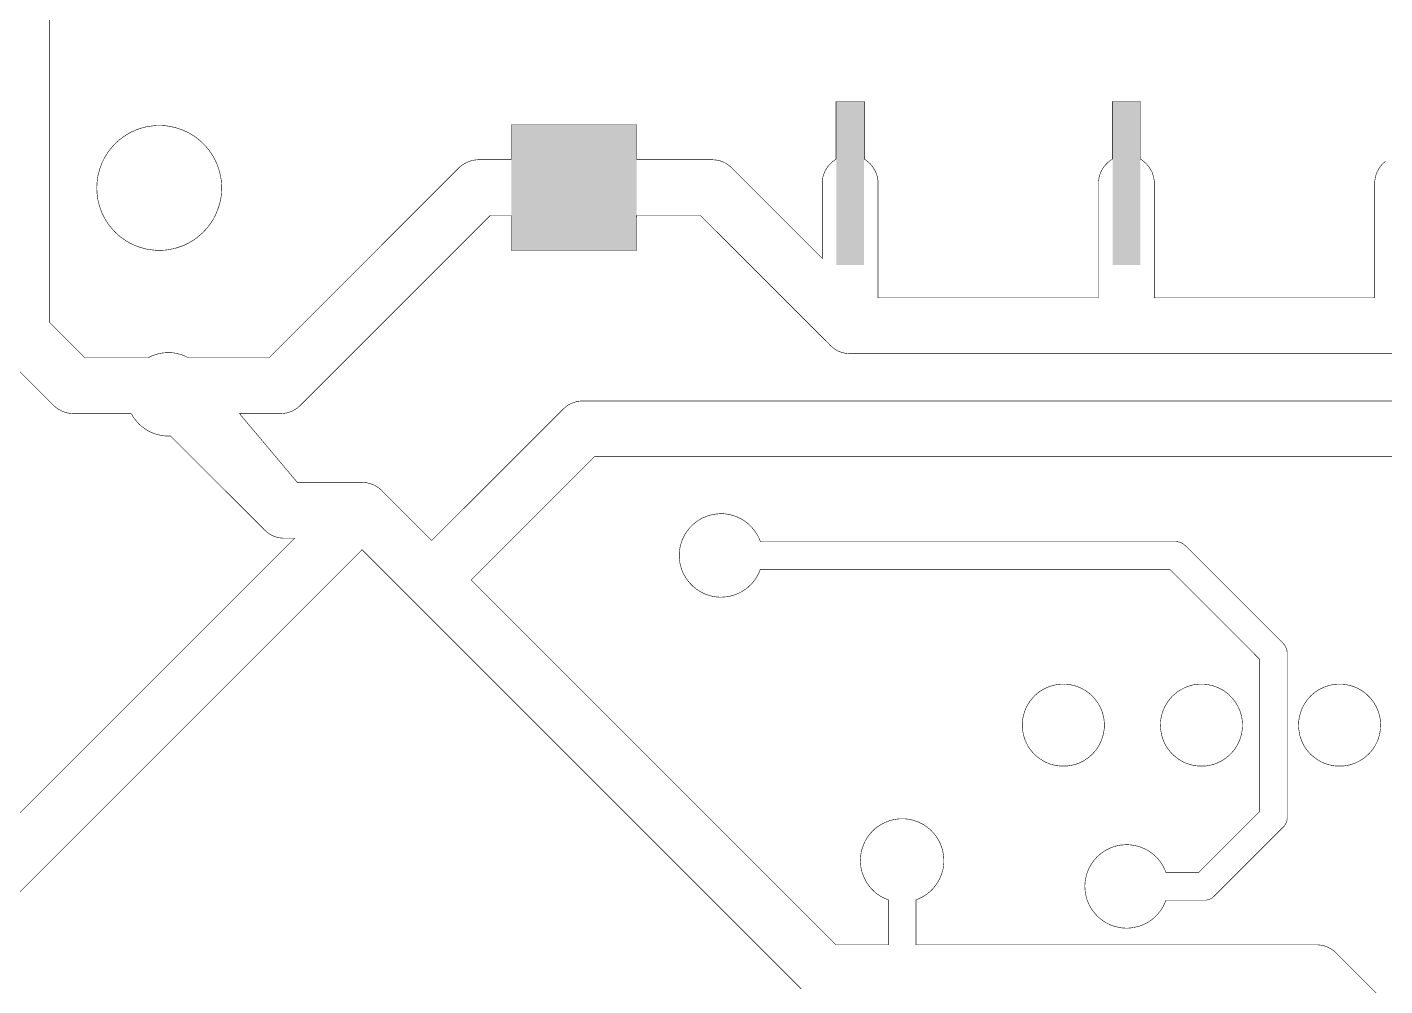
# Model space of a CAD drawing. Extents: x 0 to 3.15, y 0 to 4.33.
# Drawn here: x 0.604 to 1.587, y 2.803 to 3.497 of the extents above; entities that cross this region are included whole.
import ezdxf

# ---------------------------------------------------------------- set-up
doc = ezdxf.new("R2010")
doc.units = 0
doc.layers.add('Edge_Top', color=16, linetype='CONTINUOUS')
doc.layers.add('Top_Paste', color=4, linetype='CONTINUOUS')

msp = doc.modelspace()

# ---------------------------------------------------------------- linework, layer by layer
at = {"layer": 'Edge_Top', "linetype": 'CONTINUOUS', "const_width": 0.0004}
for points in [[(0.6202, 4.1723), (0.6202, 3.2838), (0.6206, 3.2834), (0.6459, 3.258), (0.6462, 3.258), (0.6918, 3.258), (0.6921, 3.2583), (0.6933, 3.2588), (0.6945, 3.2594), (0.6957, 3.2599), (0.697, 3.2603), (0.6982, 3.2607), (0.6995, 3.261), (0.7008, 3.2613), (0.7021, 3.2615), (0.7034, 3.2616), (0.7047, 3.2617), (0.706, 3.2618), (0.7073, 3.2618), (0.7086, 3.2617), (0.7099, 3.2616), (0.7112, 3.2614), (0.7125, 3.2611), (0.7138, 3.2608), (0.7151, 3.2605), (0.7163, 3.2601), (0.7175, 3.2596), (0.7187, 3.2591), (0.7199, 3.2585), (0.7209, 3.258), (0.7214, 3.258), (0.7792, 3.258), (0.7798, 3.2586), (0.917, 3.3959), (0.9178, 3.3966), (0.9186, 3.3972), (0.9195, 3.3978), (0.9204, 3.3984), (0.9213, 3.3989), (0.9222, 3.3994), (0.9232, 3.3998), (0.9241, 3.4002), (0.9251, 3.4005), (0.9261, 3.4008), (0.9272, 3.401), (0.9282, 3.4012), (0.9292, 3.4013), (0.9303, 3.4014), (0.9313, 3.4014), (0.9317, 3.4014), (0.9545, 3.4014), (0.9545, 3.4061), (0.9545, 3.4267), (1.0455, 3.4267), (1.0455, 3.4014), (1.0462, 3.4014), (1.1005, 3.4014), (1.1016, 3.4013), (1.1026, 3.4012), (1.1036, 3.4011), (1.1047, 3.4009), (1.1057, 3.4006), (1.1067, 3.4003), (1.1077, 3.3999), (1.1086, 3.3995), (1.1096, 3.399), (1.1105, 3.3985), (1.1113, 3.3979), (1.1122, 3.3973), (1.113, 3.3966), (1.1138, 3.3959), (1.1146, 3.3952), (1.1148, 3.3949), (1.1798, 3.33), (1.1798, 3.3305), (1.1798, 3.3849), (1.1798, 3.3859), (1.18, 3.387), (1.1801, 3.388), (1.1803, 3.389), (1.1806, 3.3901), (1.1809, 3.391), (1.1813, 3.392), (1.1817, 3.393), (1.1822, 3.3939), (1.1827, 3.3948), (1.1833, 3.3957), (1.1839, 3.3966), (1.1846, 3.3974), (1.1853, 3.3982), (1.186, 3.3989), (1.1868, 3.3996), (1.1876, 3.4003), (1.1884, 3.4009), (1.1893, 3.4015), (1.1898, 3.4018), (1.1898, 3.4023), (1.1898, 3.4436), (1.2102, 3.4436), (1.2102, 3.4018), (1.2103, 3.4017), (1.2112, 3.4012), (1.212, 3.4006), (1.2128, 3.3999), (1.2136, 3.3992), (1.2144, 3.3985), (1.2151, 3.3977), (1.2158, 3.3969), (1.2164, 3.3961), (1.217, 3.3952), (1.2175, 3.3943), (1.218, 3.3934), (1.2185, 3.3925), (1.2189, 3.3915), (1.2192, 3.3905), (1.2195, 3.3895), (1.2198, 3.3885), (1.2199, 3.3874), (1.2201, 3.3864), (1.2202, 3.3853), (1.2202, 3.3844), (1.2202, 3.3014), (1.2205, 3.3014), (1.3798, 3.3014), (1.3798, 3.3017), (1.3798, 3.3849), (1.3798, 3.3859), (1.38, 3.387), (1.3801, 3.388), (1.3803, 3.389), (1.3806, 3.3901), (1.3809, 3.391), (1.3813, 3.392), (1.3817, 3.393), (1.3822, 3.3939), (1.3827, 3.3948), (1.3833, 3.3957), (1.3839, 3.3966), (1.3846, 3.3974), (1.3853, 3.3982), (1.386, 3.3989), (1.3868, 3.3996), (1.3876, 3.4003), (1.3884, 3.4009), (1.3893, 3.4015), (1.3898, 3.4018), (1.3898, 3.4023), (1.3898, 3.4436), (1.4102, 3.4436), (1.4102, 3.4018), (1.4103, 3.4017), (1.4112, 3.4012), (1.412, 3.4006), (1.4128, 3.3999), (1.4136, 3.3992), (1.4144, 3.3985), (1.4151, 3.3977), (1.4158, 3.3969), (1.4164, 3.3961), (1.417, 3.3952), (1.4175, 3.3943), (1.418, 3.3934), (1.4185, 3.3925), (1.4189, 3.3915), (1.4192, 3.3905), (1.4195, 3.3895), (1.4198, 3.3885), (1.4199, 3.3874), (1.4201, 3.3864), (1.4202, 3.3853), (1.4202, 3.3844), (1.4202, 3.3014), (1.4205, 3.3014), (1.5798, 3.3014), (1.5798, 3.3017), (1.5798, 3.3849), (1.5798, 3.3859), (1.58, 3.387), (1.5801, 3.388), (1.5803, 3.389), (1.5806, 3.3901), (1.5809, 3.391), (1.5813, 3.392), (1.5817, 3.393), (1.5822, 3.3939), (1.5827, 3.3948), (1.5833, 3.3957), (1.5839, 3.3966), (1.5846, 3.3974), (1.5853, 3.3982), (1.586, 3.3989), (1.5868, 3.3996), (1.5876, 3.4003)], [(0.7449, 3.3807), (0.7449, 3.3792), (0.7448, 3.3776), (0.7447, 3.376), (0.7445, 3.3745), (0.7442, 3.3729), (0.7439, 3.3714), (0.7435, 3.3698), (0.7431, 3.3683), (0.7426, 3.3668), (0.7421, 3.3653), (0.7415, 3.3639), (0.7409, 3.3624), (0.7403, 3.361), (0.7395, 3.3596), (0.7388, 3.3582), (0.7379, 3.3569), (0.7371, 3.3555), (0.7362, 3.3543), (0.7352, 3.353), (0.7342, 3.3518), (0.7332, 3.3506), (0.7321, 3.3495), (0.731, 3.3483), (0.7298, 3.3473), (0.7286, 3.3463), (0.7274, 3.3453), (0.7261, 3.3443), (0.7249, 3.3434), (0.7235, 3.3426), (0.7222, 3.3418), (0.7208, 3.341), (0.7194, 3.3403), (0.718, 3.3396), (0.7165, 3.339), (0.715, 3.3385), (0.7135, 3.338), (0.712, 3.3375), (0.7105, 3.3371), (0.709, 3.3368), (0.7074, 3.3365), (0.7059, 3.3362), (0.7043, 3.336), (0.7027, 3.3359), (0.7012, 3.3358), (0.6996, 3.3358), (0.698, 3.3358), (0.6965, 3.3359), (0.6949, 3.3361), (0.6933, 3.3363), (0.6918, 3.3365), (0.6902, 3.3368), (0.6887, 3.3372), (0.6872, 3.3376), (0.6857, 3.338), (0.6842, 3.3386), (0.6827, 3.3391), (0.6813, 3.3397), (0.6798, 3.3404), (0.6784, 3.3411), (0.6771, 3.3419), (0.6757, 3.3427), (0.6744, 3.3436), (0.6731, 3.3445), (0.6718, 3.3454), (0.6706, 3.3464), (0.6694, 3.3475), (0.6683, 3.3485), (0.6672, 3.3496), (0.6661, 3.3508), (0.6651, 3.352), (0.6641, 3.3532), (0.6631, 3.3545), (0.6622, 3.3558), (0.6614, 3.3571), (0.6606, 3.3584), (0.6598, 3.3598), (0.6591, 3.3612), (0.6584, 3.3626), (0.6578, 3.3641), (0.6572, 3.3656), (0.6567, 3.3671), (0.6563, 3.3686), (0.6559, 3.3701), (0.6555, 3.3716), (0.6552, 3.3732), (0.655, 3.3747), (0.6548, 3.3763), (0.6546, 3.3779), (0.6546, 3.3794), (0.6545, 3.381), (0.6546, 3.3826), (0.6546, 3.3841), (0.6548, 3.3857), (0.655, 3.3873), (0.6552, 3.3888), (0.6555, 3.3904), (0.6559, 3.3919), (0.6563, 3.3934), (0.6567, 3.3949), (0.6573, 3.3964), (0.6578, 3.3979), (0.6584, 3.3994), (0.6591, 3.4008), (0.6598, 3.4022), (0.6606, 3.4036), (0.6614, 3.4049), (0.6622, 3.4062), (0.6631, 3.4075), (0.6641, 3.4088), (0.6651, 3.41), (0.6661, 3.4112), (0.6672, 3.4124), (0.6683, 3.4135), (0.6694, 3.4145), (0.6706, 3.4156), (0.6719, 3.4166), (0.6731, 3.4175), (0.6744, 3.4184), (0.6757, 3.4193), (0.6771, 3.4201), (0.6784, 3.4209), (0.6798, 3.4216), (0.6813, 3.4222), (0.6827, 3.4229), (0.6842, 3.4234), (0.6857, 3.424), (0.6872, 3.4244), (0.6887, 3.4248), (0.6902, 3.4252), (0.6918, 3.4255), (0.6933, 3.4257), (0.6949, 3.4259), (0.6965, 3.4261), (0.698, 3.4262), (0.6996, 3.4262), (0.7012, 3.4262), (0.7028, 3.4261), (0.7043, 3.426), (0.7059, 3.4258), (0.7074, 3.4255), (0.709, 3.4252), (0.7105, 3.4249), (0.712, 3.4245), (0.7136, 3.424), (0.715, 3.4235), (0.7165, 3.423), (0.718, 3.4223), (0.7194, 3.4217), (0.7208, 3.421), (0.7222, 3.4202), (0.7235, 3.4194), (0.7249, 3.4186), (0.7262, 3.4177), (0.7274, 3.4167), (0.7286, 3.4157), (0.7298, 3.4147), (0.731, 3.4136), (0.7321, 3.4125), (0.7332, 3.4114), (0.7342, 3.4102), (0.7352, 3.409), (0.7362, 3.4077), (0.7371, 3.4064), (0.7379, 3.4051), (0.7388, 3.4038), (0.7395, 3.4024), (0.7403, 3.401), (0.7409, 3.3996), (0.7416, 3.3981), (0.7421, 3.3967), (0.7426, 3.3952), (0.7431, 3.3937), (0.7435, 3.3922), (0.7439, 3.3906), (0.7442, 3.3891), (0.7445, 3.3875), (0.7447, 3.386), (0.7448, 3.3844), (0.7449, 3.3828), (0.7449, 3.3812), (0.7449, 3.3807)], [(1.5989, 3.261), (1.3993, 3.261), (1.3989, 3.261), (1.1995, 3.261), (1.1984, 3.2611), (1.1974, 3.2612), (1.1963, 3.2613), (1.1953, 3.2616), (1.1943, 3.2618), (1.1933, 3.2621), (1.1923, 3.2625), (1.1913, 3.2629), (1.1904, 3.2634), (1.1895, 3.2639), (1.1886, 3.2645), (1.1878, 3.2651), (1.1869, 3.2658), (1.1862, 3.2665), (1.1854, 3.2672), (1.1852, 3.2674), (1.185, 3.2677), (1.0916, 3.361), (1.0916, 3.361), (1.0454, 3.361), (1.0455, 3.3595), (1.0455, 3.3357), (0.9545, 3.3357), (0.9545, 3.361), (0.9538, 3.361), (0.9393, 3.361), (0.9393, 3.361), (0.8015, 3.2232), (0.8007, 3.2225), (0.7999, 3.2218), (0.799, 3.2212), (0.7981, 3.2206), (0.7972, 3.2201), (0.7963, 3.2196), (0.7953, 3.2192), (0.7944, 3.2188), (0.7934, 3.2185), (0.7924, 3.2182), (0.7913, 3.218), (0.7903, 3.2178), (0.7893, 3.2177), (0.7882, 3.2176), (0.7872, 3.2176), (0.7868, 3.2176), (0.7578, 3.2176), (0.7585, 3.2168), (0.7997, 3.1678), (0.7997, 3.1678), (0.8471, 3.1678), (0.8481, 3.1677), (0.8492, 3.1676), (0.8502, 3.1675), (0.8512, 3.1672), (0.8522, 3.167), (0.8532, 3.1667), (0.8542, 3.1663), (0.8552, 3.1659), (0.8561, 3.1654), (0.857, 3.1649), (0.8579, 3.1643), (0.8588, 3.1637), (0.8596, 3.163), (0.8604, 3.1623), (0.8611, 3.1616), (0.8614, 3.1613), (0.897, 3.1257), (0.897, 3.1257), (0.9926, 3.2212), (0.9934, 3.2219), (0.9942, 3.2226), (0.995, 3.2232), (0.9959, 3.2238), (0.9968, 3.2243), (0.9977, 3.2248), (0.9987, 3.2252), (0.9997, 3.2256), (1.0007, 3.2259), (1.0017, 3.2262), (1.0027, 3.2264), (1.0037, 3.2266), (1.0048, 3.2267), (1.0058, 3.2268), (1.0069, 3.2268), (1.0073, 3.2268), (2.4319, 3.2268)], [(0.0488, 2.3784), (0.7978, 3.1274), (0.7972, 3.1274), (0.7898, 3.1274), (0.7887, 3.1275), (0.7877, 3.1276), (0.7866, 3.1277), (0.7856, 3.128), (0.7846, 3.1282), (0.7836, 3.1285), (0.7826, 3.1289), (0.7817, 3.1293), (0.7807, 3.1298), (0.7798, 3.1303), (0.7789, 3.1309), (0.7781, 3.1315), (0.7773, 3.1322), (0.7765, 3.1329), (0.7757, 3.1336), (0.7755, 3.1339), (0.7079, 3.2014), (0.7073, 3.2014), (0.706, 3.2014), (0.7047, 3.2014), (0.7033, 3.2015), (0.702, 3.2017), (0.7008, 3.2019), (0.6995, 3.2022), (0.6982, 3.2025), (0.6969, 3.2029), (0.6957, 3.2033), (0.6945, 3.2038), (0.6933, 3.2043), (0.6921, 3.2049), (0.691, 3.2056), (0.6899, 3.2063), (0.6888, 3.207), (0.6877, 3.2078), (0.6867, 3.2086), (0.6857, 3.2095), (0.6848, 3.2104), (0.6839, 3.2114), (0.683, 3.2124), (0.6822, 3.2134), (0.6814, 3.2144), (0.6807, 3.2155), (0.6801, 3.2167), (0.6795, 3.2177), (0.6791, 3.2176), (0.637, 3.2176), (0.636, 3.2177), (0.6349, 3.2178), (0.6339, 3.218), (0.6329, 3.2182), (0.6319, 3.2185), (0.6309, 3.2188), (0.6299, 3.2192), (0.6289, 3.2196), (0.628, 3.2201), (0.6271, 3.2206), (0.6262, 3.2211), (0.6253, 3.2218), (0.6245, 3.2224), (0.6237, 3.2231), (0.623, 3.2238), (0.6227, 3.2241), (0.5853, 3.2615)], [(2.4315, 3.1864), (1.0148, 3.1864), (1.0148, 3.1864), (0.9256, 3.0971), (0.9263, 3.0964), (1.1897, 2.833), (1.19, 2.833), (1.2276, 2.833), (1.2276, 2.833), (1.2276, 2.8656), (1.2275, 2.8656), (1.2263, 2.8661), (1.2251, 2.8666), (1.2239, 2.8672), (1.2227, 2.8678), (1.2216, 2.8684), (1.2205, 2.8692), (1.2194, 2.8699), (1.2184, 2.8707), (1.2174, 2.8716), (1.2165, 2.8725), (1.2155, 2.8734), (1.2147, 2.8744), (1.2138, 2.8754), (1.2131, 2.8765), (1.2123, 2.8776), (1.2116, 2.8787), (1.211, 2.8798), (1.2104, 2.881), (1.2098, 2.8822), (1.2094, 2.8834), (1.2089, 2.8846), (1.2085, 2.8859), (1.2082, 2.8872), (1.2079, 2.8885), (1.2077, 2.8897), (1.2076, 2.8911), (1.2075, 2.8924), (1.2074, 2.8937), (1.2074, 2.895), (1.2075, 2.8963), (1.2076, 2.8976), (1.2078, 2.8989), (1.208, 2.9002), (1.2083, 2.9015), (1.2087, 2.9027), (1.2091, 2.904), (1.2096, 2.9052), (1.2101, 2.9064), (1.2106, 2.9076), (1.2112, 2.9088), (1.2119, 2.9099), (1.2126, 2.911), (1.2134, 2.9121), (1.2142, 2.9131), (1.215, 2.9141), (1.2159, 2.9151), (1.2169, 2.916), (1.2178, 2.9169), (1.2188, 2.9177), (1.2199, 2.9185), (1.221, 2.9192), (1.2221, 2.9199), (1.2232, 2.9206), (1.2244, 2.9212), (1.2256, 2.9217), (1.2268, 2.9222), (1.228, 2.9227), (1.2293, 2.9231), (1.2305, 2.9234), (1.2318, 2.9237), (1.2331, 2.9239), (1.2344, 2.9241), (1.2357, 2.9242), (1.237, 2.9242), (1.2384, 2.9242), (1.2397, 2.9242), (1.241, 2.9241), (1.2423, 2.9239), (1.2436, 2.9237), (1.2448, 2.9234), (1.2461, 2.923), (1.2474, 2.9226), (1.2486, 2.9222), (1.2498, 2.9217), (1.251, 2.9211), (1.2522, 2.9205), (1.2533, 2.9199), (1.2544, 2.9191), (1.2555, 2.9184), (1.2565, 2.9176), (1.2575, 2.9168), (1.2585, 2.9159), (1.2594, 2.9149), (1.2603, 2.914), (1.2612, 2.913), (1.2619, 2.9119), (1.2627, 2.9109), (1.2634, 2.9097), (1.2641, 2.9086), (1.2647, 2.9074), (1.2652, 2.9063), (1.2657, 2.905), (1.2662, 2.9038), (1.2666, 2.9026), (1.2669, 2.9013), (1.2672, 2.9), (1.2674, 2.8987), (1.2676, 2.8974), (1.2677, 2.8961), (1.2678, 2.8948), (1.2678, 2.8935), (1.2678, 2.8922), (1.2676, 2.8909), (1.2675, 2.8896), (1.2673, 2.8883), (1.267, 2.887), (1.2666, 2.8858), (1.2663, 2.8845), (1.2658, 2.8833), (1.2653, 2.8821), (1.2648, 2.8809), (1.2642, 2.8797), (1.2635, 2.8786), (1.2628, 2.8774), (1.2621, 2.8764), (1.2613, 2.8753), (1.2605, 2.8743), (1.2596, 2.8733), (1.2587, 2.8724), (1.2577, 2.8715), (1.2567, 2.8707), (1.2557, 2.8698), (1.2546, 2.8691), (1.2535, 2.8684), (1.2524, 2.8677), (1.2512, 2.8671), (1.25, 2.8665), (1.2488, 2.866), (1.2476, 2.8656), (1.2477, 2.8652), (1.2477, 2.833), (1.2478, 2.833), (1.5382, 2.833), (1.5392, 2.8329), (1.5403, 2.8328), (1.5413, 2.8327), (1.5423, 2.8324), (1.5433, 2.8322), (1.5443, 2.8318), (1.5453, 2.8315), (1.5463, 2.831), (1.5472, 2.8306), (1.5481, 2.8301), (1.549, 2.8295), (1.5499, 2.8289), (1.5507, 2.8282), (1.5515, 2.8275), (1.5522, 2.8268), (1.5525, 2.8265), (1.9211, 2.4579)], [(1.4285, 2.865), (1.428, 2.8638), (1.4275, 2.8626), (1.4269, 2.8614), (1.4263, 2.8603), (1.4256, 2.8591), (1.4249, 2.858), (1.4241, 2.857), (1.4233, 2.856), (1.4225, 2.855), (1.4215, 2.854), (1.4206, 2.8531), (1.4196, 2.8522), (1.4186, 2.8514), (1.4175, 2.8506), (1.4165, 2.8499), (1.4153, 2.8492), (1.4142, 2.8486), (1.413, 2.848), (1.4118, 2.8475), (1.4106, 2.847), (1.4094, 2.8465), (1.4081, 2.8462), (1.4068, 2.8459), (1.4055, 2.8456), (1.4042, 2.8454), (1.4029, 2.8452), (1.4016, 2.8451), (1.4003, 2.8451), (1.399, 2.8451), (1.3977, 2.8452), (1.3964, 2.8453), (1.3951, 2.8455), (1.3938, 2.8458), (1.3925, 2.8461), (1.3913, 2.8464), (1.39, 2.8468), (1.3888, 2.8473), (1.3876, 2.8478), (1.3864, 2.8484), (1.3852, 2.849), (1.3841, 2.8497), (1.383, 2.8504), (1.382, 2.8512), (1.3809, 2.852), (1.3799, 2.8528), (1.379, 2.8537), (1.3781, 2.8547), (1.3772, 2.8557), (1.3764, 2.8567), (1.3756, 2.8577), (1.3748, 2.8588), (1.3741, 2.8599), (1.3735, 2.8611), (1.3729, 2.8622), (1.3724, 2.8634), (1.3719, 2.8647), (1.3714, 2.8659), (1.3711, 2.8671), (1.3707, 2.8684), (1.3705, 2.8697), (1.3702, 2.871), (1.3701, 2.8723), (1.37, 2.8736), (1.3699, 2.8749), (1.3699, 2.8762), (1.37, 2.8775), (1.3701, 2.8788), (1.3703, 2.8801), (1.3706, 2.8814), (1.3709, 2.8827), (1.3712, 2.884), (1.3716, 2.8852), (1.3721, 2.8865), (1.3726, 2.8877), (1.3731, 2.8889), (1.3738, 2.89), (1.3744, 2.8911), (1.3751, 2.8922), (1.3759, 2.8933), (1.3767, 2.8944), (1.3776, 2.8954), (1.3784, 2.8963), (1.3794, 2.8972), (1.3804, 2.8981), (1.3814, 2.899), (1.3824, 2.8997), (1.3835, 2.9005), (1.3846, 2.9012), (1.3857, 2.9018), (1.3869, 2.9024), (1.3881, 2.903), (1.3893, 2.9035), (1.3905, 2.9039), (1.3918, 2.9043), (1.3931, 2.9047), (1.3943, 2.9049), (1.3956, 2.9052), (1.3969, 2.9053), (1.3983, 2.9054), (1.3996, 2.9055), (1.4009, 2.9055), (1.4022, 2.9054), (1.4035, 2.9053), (1.4048, 2.9051), (1.4061, 2.9049), (1.4074, 2.9046), (1.4086, 2.9043), (1.4099, 2.9039), (1.4111, 2.9034), (1.4123, 2.9029), (1.4135, 2.9024), (1.4147, 2.9018), (1.4158, 2.9011), (1.4169, 2.9004), (1.418, 2.8996), (1.419, 2.8988), (1.42, 2.898), (1.421, 2.8971), (1.4219, 2.8962), (1.4228, 2.8952), (1.4237, 2.8942), (1.4245, 2.8932), (1.4252, 2.8921), (1.4259, 2.891), (1.4266, 2.8899), (1.4272, 2.8887), (1.4277, 2.8875), (1.4283, 2.8863), (1.4286, 2.8853), (1.4287, 2.8853), (1.4522, 2.8853), (1.4528, 2.8859), (1.4964, 2.9295), (1.4964, 2.9298), (1.4964, 3.0399), (1.4961, 3.0401), (1.4314, 3.1049), (1.4311, 3.1049), (1.1349, 3.1049), (1.1345, 3.1037), (1.134, 3.1024), (1.1334, 3.1013), (1.1328, 3.1001), (1.1321, 3.099), (1.1314, 3.0979), (1.1306, 3.0968), (1.1298, 3.0958), (1.129, 3.0948), (1.1281, 3.0938), (1.1271, 3.0929), (1.1262, 3.092), (1.1251, 3.0912), (1.1241, 3.0904), (1.123, 3.0897), (1.1219, 3.089), (1.1208, 3.0883), (1.1196, 3.0877), (1.1184, 3.0872), (1.1172, 3.0867), (1.1159, 3.0863), (1.1147, 3.0859), (1.1134, 3.0855), (1.1121, 3.0853), (1.1108, 3.085), (1.1095, 3.0849), (1.1082, 3.0848), (1.1069, 3.0847), (1.1056, 3.0847), (1.1043, 3.0848), (1.103, 3.0849), (1.1017, 3.0851), (1.1004, 3.0853), (1.0991, 3.0856), (1.0978, 3.086), (1.0966, 3.0864), (1.0954, 3.0868), (1.0942, 3.0873), (1.093, 3.0879), (1.0918, 3.0885), (1.0907, 3.0892), (1.0896, 3.0899), (1.0885, 3.0906), (1.0875, 3.0915), (1.0865, 3.0923), (1.0855, 3.0932), (1.0846, 3.0941), (1.0837, 3.0951), (1.0829, 3.0961), (1.0821, 3.0971), (1.0813, 3.0982), (1.0806, 3.0993), (1.08, 3.1005), (1.0793, 3.1016), (1.0788, 3.1028), (1.0783, 3.104), (1.0778, 3.1053), (1.0775, 3.1065), (1.0771, 3.1078), (1.0768, 3.1091), (1.0766, 3.1104), (1.0764, 3.1117), (1.0763, 3.113), (1.0763, 3.1143), (1.0763, 3.1156), (1.0763, 3.1169), (1.0764, 3.1182), (1.0766, 3.1195), (1.0768, 3.1208), (1.0771, 3.1221), (1.0775, 3.1234), (1.0779, 3.1246), (1.0783, 3.1258), (1.0788, 3.1271), (1.0794, 3.1282), (1.08, 3.1294), (1.0806, 3.1305), (1.0813, 3.1317), (1.0821, 3.1327), (1.0829, 3.1338), (1.0837, 3.1348), (1.0846, 3.1358), (1.0855, 3.1367), (1.0865, 3.1376), (1.0875, 3.1384), (1.0885, 3.1392), (1.0896, 3.14), (1.0907, 3.1407), (1.0918, 3.1413), (1.093, 3.142), (1.0942, 3.1425), (1.0954, 3.143), (1.0966, 3.1435), (1.0979, 3.1439), (1.0991, 3.1442), (1.1004, 3.1445), (1.1017, 3.1447), (1.103, 3.1449), (1.1043, 3.145), (1.1056, 3.1451), (1.1069, 3.1451), (1.1083, 3.1451), (1.1096, 3.145), (1.1109, 3.1448), (1.1122, 3.1446), (1.1134, 3.1443), (1.1147, 3.144), (1.116, 3.1436), (1.1172, 3.1431), (1.1184, 3.1427), (1.1196, 3.1421), (1.1208, 3.1415), (1.1219, 3.1409), (1.123, 3.1402), (1.1241, 3.1394), (1.1252, 3.1386), (1.1262, 3.1378), (1.1272, 3.1369), (1.1281, 3.136), (1.129, 3.135), (1.1298, 3.134), (1.1306, 3.133), (1.1314, 3.1319), (1.1321, 3.1308), (1.1328, 3.1297), (1.1334, 3.1286), (1.134, 3.1274), (1.1345, 3.1262), (1.1349, 3.1249), (1.1351, 3.125), (1.4358, 3.125), (1.4366, 3.1249), (1.4374, 3.1248), (1.4381, 3.1246), (1.4389, 3.1244), (1.4396, 3.1241), (1.4403, 3.1238), (1.441, 3.1233), (1.4416, 3.1229), (1.4422, 3.1224), (1.4428, 3.1218), (1.443, 3.1217), (1.5137, 3.051), (1.5142, 3.0504), (1.5147, 3.0498), (1.5151, 3.0491), (1.5154, 3.0484), (1.5158, 3.0477), (1.516, 3.0469), (1.5162, 3.0462), (1.5163, 3.0454), (1.5164, 3.0446), (1.5164, 3.0438), (1.5164, 3.0435), (1.5164, 2.925), (1.5164, 2.9243), (1.5163, 2.9235), (1.5161, 2.9227), (1.5159, 2.922), (1.5156, 2.9212), (1.5152, 2.9205), (1.5148, 2.9198), (1.5144, 2.9192), (1.5139, 2.9186), (1.5133, 2.918), (1.5131, 2.9178), (1.4633, 2.868), (1.4627, 2.8675), (1.4621, 2.867), (1.4614, 2.8666), (1.4607, 2.8662), (1.46, 2.8659), (1.4592, 2.8657), (1.4585, 2.8655), (1.4577, 2.8653), (1.4569, 2.8653), (1.4561, 2.8653), (1.4559, 2.8653), (1.4286, 2.8653), (1.4285, 2.865)], [(1.1645, 2.8011), (0.8822, 3.0834), (0.882, 3.0836), (0.8465, 3.1191), (0.8465, 3.119), (0.0827, 2.3552)], [(1.384, 2.9918), (1.384, 2.9905), (1.3839, 2.9892), (1.3837, 2.9879), (1.3835, 2.9866), (1.3832, 2.9853), (1.3829, 2.984), (1.3825, 2.9828), (1.3821, 2.9815), (1.3816, 2.9803), (1.381, 2.9791), (1.3804, 2.9779), (1.3798, 2.9768), (1.3791, 2.9757), (1.3784, 2.9746), (1.3776, 2.9736), (1.3767, 2.9726), (1.3758, 2.9716), (1.3749, 2.9707), (1.3739, 2.9698), (1.3729, 2.9689), (1.3719, 2.9681), (1.3708, 2.9674), (1.3697, 2.9667), (1.3686, 2.966), (1.3674, 2.9654), (1.3662, 2.9648), (1.365, 2.9643), (1.3638, 2.9639), (1.3625, 2.9635), (1.3613, 2.9632), (1.36, 2.9629), (1.3587, 2.9627), (1.3574, 2.9625), (1.3561, 2.9624), (1.3548, 2.9624), (1.3535, 2.9624), (1.3521, 2.9624), (1.3508, 2.9626), (1.3495, 2.9627), (1.3482, 2.963), (1.347, 2.9633), (1.3457, 2.9636), (1.3445, 2.964), (1.3432, 2.9645), (1.342, 2.965), (1.3408, 2.9656), (1.3397, 2.9662), (1.3386, 2.9669), (1.3375, 2.9676), (1.3364, 2.9684), (1.3354, 2.9692), (1.3344, 2.97), (1.3334, 2.9709), (1.3325, 2.9719), (1.3316, 2.9729), (1.3308, 2.9739), (1.33, 2.9749), (1.3293, 2.976), (1.3286, 2.9771), (1.328, 2.9783), (1.3274, 2.9795), (1.3269, 2.9807), (1.3264, 2.9819), (1.326, 2.9831), (1.3256, 2.9844), (1.3253, 2.9857), (1.3251, 2.987), (1.3249, 2.9883), (1.3247, 2.9896), (1.3246, 2.9909), (1.3246, 2.9922), (1.3247, 2.9935), (1.3247, 2.9948), (1.3249, 2.9961), (1.3251, 2.9974), (1.3254, 2.9987), (1.3257, 3), (1.3261, 3.0012), (1.3265, 3.0025), (1.327, 3.0037), (1.3275, 3.0049), (1.3281, 3.006), (1.3288, 3.0072), (1.3295, 3.0083), (1.3302, 3.0094), (1.331, 3.0104), (1.3318, 3.0114), (1.3327, 3.0124), (1.3336, 3.0134), (1.3346, 3.0142), (1.3356, 3.0151), (1.3366, 3.0159), (1.3377, 3.0167), (1.3388, 3.0174), (1.3399, 3.018), (1.3411, 3.0186), (1.3423, 3.0192), (1.3435, 3.0197), (1.3447, 3.0202), (1.346, 3.0205), (1.3472, 3.0209), (1.3485, 3.0212), (1.3498, 3.0214), (1.3511, 3.0216), (1.3524, 3.0217), (1.3537, 3.0217), (1.3551, 3.0217), (1.3564, 3.0217), (1.3577, 3.0216), (1.359, 3.0214), (1.3603, 3.0211), (1.3615, 3.0208), (1.3628, 3.0205), (1.3641, 3.0201), (1.3653, 3.0196), (1.3665, 3.0191), (1.3677, 3.0186), (1.3688, 3.0179), (1.37, 3.0173), (1.3711, 3.0166), (1.3721, 3.0158), (1.3732, 3.015), (1.3742, 3.0141), (1.3751, 3.0132), (1.376, 3.0123), (1.3769, 3.0113), (1.3777, 3.0103), (1.3785, 3.0092), (1.3793, 3.0082), (1.3799, 3.007), (1.3806, 3.0059), (1.3812, 3.0047), (1.3817, 3.0035), (1.3822, 3.0023), (1.3826, 3.0011), (1.383, 2.9998), (1.3833, 2.9985), (1.3836, 2.9972), (1.3838, 2.9959), (1.3839, 2.9946), (1.384, 2.9933), (1.384, 2.992), (1.384, 2.9918)], [(1.484, 2.9918), (1.484, 2.9905), (1.4839, 2.9892), (1.4837, 2.9879), (1.4835, 2.9866), (1.4832, 2.9853), (1.4829, 2.984), (1.4825, 2.9828), (1.4821, 2.9815), (1.4816, 2.9803), (1.481, 2.9791), (1.4804, 2.9779), (1.4798, 2.9768), (1.4791, 2.9757), (1.4784, 2.9746), (1.4776, 2.9736), (1.4767, 2.9726), (1.4758, 2.9716), (1.4749, 2.9707), (1.4739, 2.9698), (1.4729, 2.9689), (1.4719, 2.9681), (1.4708, 2.9674), (1.4697, 2.9667), (1.4686, 2.966), (1.4674, 2.9654), (1.4662, 2.9648), (1.465, 2.9643), (1.4638, 2.9639), (1.4625, 2.9635), (1.4613, 2.9632), (1.46, 2.9629), (1.4587, 2.9627), (1.4574, 2.9625), (1.4561, 2.9624), (1.4548, 2.9624), (1.4535, 2.9624), (1.4521, 2.9624), (1.4508, 2.9626), (1.4495, 2.9627), (1.4482, 2.963), (1.447, 2.9633), (1.4457, 2.9636), (1.4445, 2.964), (1.4432, 2.9645), (1.442, 2.965), (1.4408, 2.9656), (1.4397, 2.9662), (1.4386, 2.9669), (1.4375, 2.9676), (1.4364, 2.9684), (1.4354, 2.9692), (1.4344, 2.97), (1.4334, 2.9709), (1.4325, 2.9719), (1.4316, 2.9729), (1.4308, 2.9739), (1.43, 2.9749), (1.4293, 2.976), (1.4286, 2.9771), (1.428, 2.9783), (1.4274, 2.9795), (1.4269, 2.9807), (1.4264, 2.9819), (1.426, 2.9831), (1.4256, 2.9844), (1.4253, 2.9857), (1.4251, 2.987), (1.4249, 2.9883), (1.4247, 2.9896), (1.4246, 2.9909), (1.4246, 2.9922), (1.4247, 2.9935), (1.4247, 2.9948), (1.4249, 2.9961), (1.4251, 2.9974), (1.4254, 2.9987), (1.4257, 3), (1.4261, 3.0012), (1.4265, 3.0025), (1.427, 3.0037), (1.4275, 3.0049), (1.4281, 3.006), (1.4288, 3.0072), (1.4295, 3.0083), (1.4302, 3.0094), (1.431, 3.0104), (1.4318, 3.0114), (1.4327, 3.0124), (1.4336, 3.0134), (1.4346, 3.0142), (1.4356, 3.0151), (1.4366, 3.0159), (1.4377, 3.0167), (1.4388, 3.0174), (1.4399, 3.018), (1.4411, 3.0186), (1.4423, 3.0192), (1.4435, 3.0197), (1.4447, 3.0202), (1.446, 3.0205), (1.4472, 3.0209), (1.4485, 3.0212), (1.4498, 3.0214), (1.4511, 3.0216), (1.4524, 3.0217), (1.4537, 3.0217), (1.4551, 3.0217), (1.4564, 3.0217), (1.4577, 3.0216), (1.459, 3.0214), (1.4603, 3.0211), (1.4615, 3.0208), (1.4628, 3.0205), (1.4641, 3.0201), (1.4653, 3.0196), (1.4665, 3.0191), (1.4677, 3.0186), (1.4688, 3.0179), (1.47, 3.0173), (1.4711, 3.0166), (1.4721, 3.0158), (1.4732, 3.015), (1.4742, 3.0141), (1.4751, 3.0132), (1.476, 3.0123), (1.4769, 3.0113), (1.4777, 3.0103), (1.4785, 3.0092), (1.4793, 3.0082), (1.4799, 3.007), (1.4806, 3.0059), (1.4812, 3.0047), (1.4817, 3.0035), (1.4822, 3.0023), (1.4826, 3.0011), (1.483, 2.9998), (1.4833, 2.9985), (1.4836, 2.9972), (1.4838, 2.9959), (1.4839, 2.9946), (1.484, 2.9933), (1.484, 2.992), (1.484, 2.9918)], [(1.584, 2.9918), (1.584, 2.9905), (1.5839, 2.9892), (1.5837, 2.9879), (1.5835, 2.9866), (1.5832, 2.9853), (1.5829, 2.984), (1.5825, 2.9828), (1.5821, 2.9815), (1.5816, 2.9803), (1.581, 2.9791), (1.5804, 2.9779), (1.5798, 2.9768), (1.5791, 2.9757), (1.5784, 2.9746), (1.5776, 2.9736), (1.5767, 2.9726), (1.5758, 2.9716), (1.5749, 2.9707), (1.5739, 2.9698), (1.5729, 2.9689), (1.5719, 2.9681), (1.5708, 2.9674), (1.5697, 2.9667), (1.5686, 2.966), (1.5674, 2.9654), (1.5662, 2.9648), (1.565, 2.9643), (1.5638, 2.9639), (1.5625, 2.9635), (1.5613, 2.9632), (1.56, 2.9629), (1.5587, 2.9627), (1.5574, 2.9625), (1.5561, 2.9624), (1.5548, 2.9624), (1.5535, 2.9624), (1.5521, 2.9624), (1.5508, 2.9626), (1.5495, 2.9627), (1.5482, 2.963), (1.547, 2.9633), (1.5457, 2.9636), (1.5445, 2.964), (1.5432, 2.9645), (1.542, 2.965), (1.5408, 2.9656), (1.5397, 2.9662), (1.5386, 2.9669), (1.5375, 2.9676), (1.5364, 2.9684), (1.5354, 2.9692), (1.5344, 2.97), (1.5334, 2.9709), (1.5325, 2.9719), (1.5316, 2.9729), (1.5308, 2.9739), (1.53, 2.9749), (1.5293, 2.976), (1.5286, 2.9771), (1.528, 2.9783), (1.5274, 2.9795), (1.5269, 2.9807), (1.5264, 2.9819), (1.526, 2.9831), (1.5256, 2.9844), (1.5253, 2.9857), (1.5251, 2.987), (1.5249, 2.9883), (1.5247, 2.9896), (1.5246, 2.9909), (1.5246, 2.9922), (1.5247, 2.9935), (1.5247, 2.9948), (1.5249, 2.9961), (1.5251, 2.9974), (1.5254, 2.9987), (1.5257, 3), (1.5261, 3.0012), (1.5265, 3.0025), (1.527, 3.0037), (1.5275, 3.0049), (1.5281, 3.006), (1.5288, 3.0072), (1.5295, 3.0083), (1.5302, 3.0094), (1.531, 3.0104), (1.5318, 3.0114), (1.5327, 3.0124), (1.5336, 3.0134), (1.5346, 3.0142), (1.5356, 3.0151), (1.5366, 3.0159), (1.5377, 3.0167), (1.5388, 3.0174), (1.5399, 3.018), (1.5411, 3.0186), (1.5423, 3.0192), (1.5435, 3.0197), (1.5447, 3.0202), (1.546, 3.0205), (1.5472, 3.0209), (1.5485, 3.0212), (1.5498, 3.0214), (1.5511, 3.0216), (1.5524, 3.0217), (1.5537, 3.0217), (1.5551, 3.0217), (1.5564, 3.0217), (1.5577, 3.0216), (1.559, 3.0214), (1.5603, 3.0211), (1.5615, 3.0208), (1.5628, 3.0205), (1.5641, 3.0201), (1.5653, 3.0196), (1.5665, 3.0191), (1.5677, 3.0186), (1.5688, 3.0179), (1.57, 3.0173), (1.5711, 3.0166), (1.5721, 3.0158), (1.5732, 3.015), (1.5742, 3.0141), (1.5751, 3.0132), (1.576, 3.0123), (1.5769, 3.0113), (1.5777, 3.0103), (1.5785, 3.0092), (1.5793, 3.0082), (1.5799, 3.007), (1.5806, 3.0059), (1.5812, 3.0047), (1.5817, 3.0035), (1.5822, 3.0023), (1.5826, 3.0011), (1.583, 2.9998), (1.5833, 2.9985), (1.5836, 2.9972), (1.5838, 2.9959), (1.5839, 2.9946), (1.584, 2.9933), (1.584, 2.992), (1.584, 2.9918)]]:
    msp.add_lwpolyline(points, dxfattribs=at)
at = {"layer": 'Top_Paste'}
for points in [[(1.19, 3.4434), (1.21, 3.4434), (1.19, 3.3253), (1.21, 3.3253)], [(1.39, 3.4434), (1.41, 3.4434), (1.39, 3.3253), (1.41, 3.3253)], [(0.9547, 3.4265), (1.0453, 3.4265), (0.9547, 3.3359), (1.0453, 3.3359)]]:
    msp.add_solid(points, dxfattribs=at)

doc.saveas('drawing.dxf')
